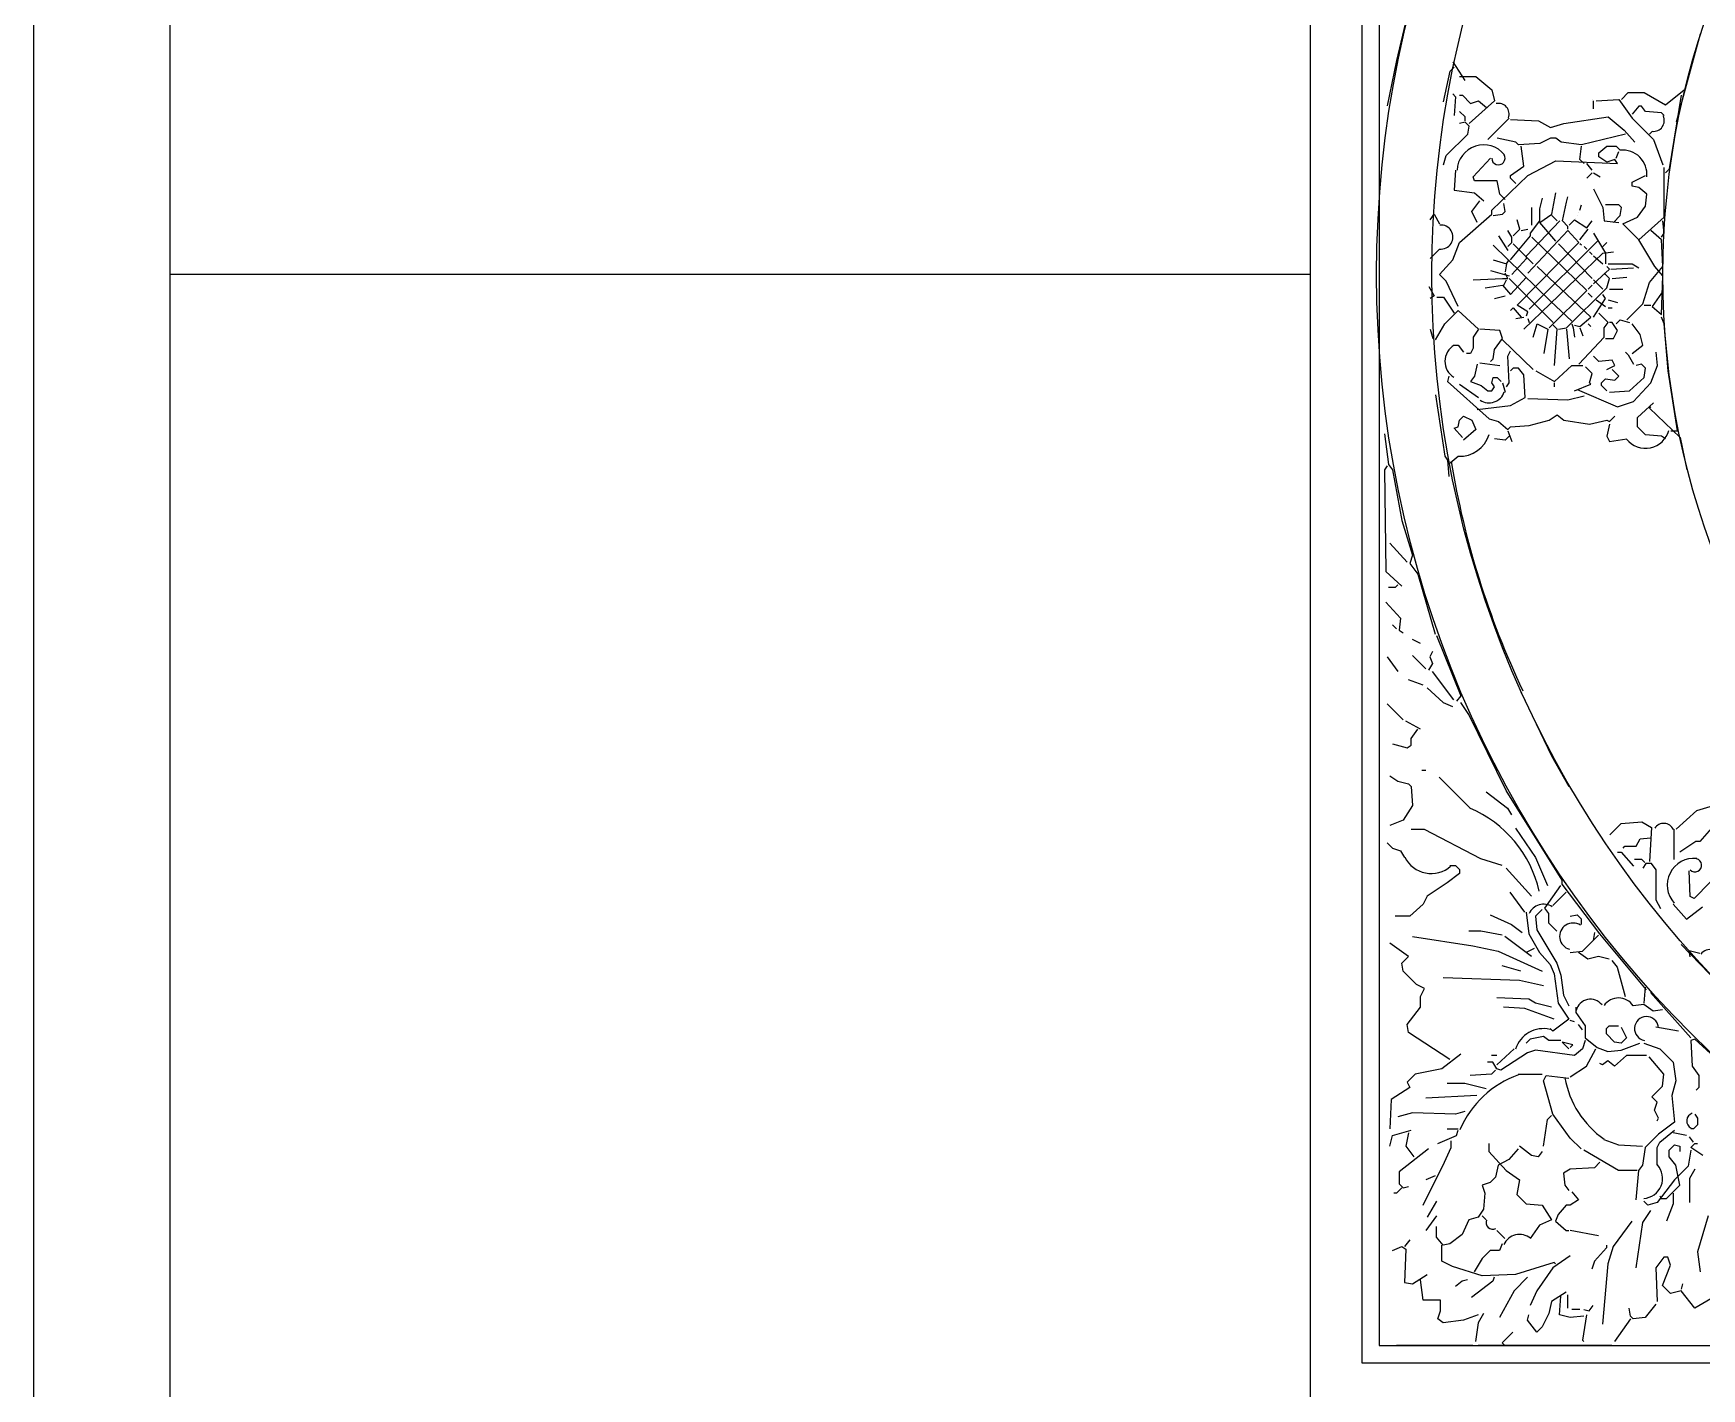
# Model space of a CAD drawing. Extents: x -747684 to -361709, y -438585 to -234743.
# Drawn here: x -373827 to -373095, y -243039 to -242445 of the extents above; entities that cross this region are included whole.
import ezdxf

# ---------------------------------------------------------------- set-up
doc = ezdxf.new("R2010")
doc.units = 0
doc.header["$LTSCALE"] = 100
doc.header["$MEASUREMENT"] = 0
doc.layers.get('0').update_dxf_attribs({"linetype": 'CONTINUOUS'})
for name, color, linetype in [('1', 7, 'CONTINUOUS'), ('2', 1, 'CONTINUOUS'), ('2D', 7, 'CONTINUOUS'), ('INSERT', 7, 'CONTINUOUS')]:
    doc.layers.add(name, color=color, linetype=linetype)

msp = doc.modelspace()

# ---------------------------------------------------------------- linework, layer by layer
at = {"color": 9}
msp.add_line((-373827.14, -241910.6), (-373827.14, -243910.53), dxfattribs=at)
at = {"layer": '1', "color": 8}
for p, q in [((-373166.43, -242527.05), (-373166.43, -242521.78)), ((-373170.54, -242532.33), (-373166.43, -242527.05)), ((-373154.12, -242529.4), (-373156.46, -242527.05)), ((-373154.12, -242530.57), (-373154.12, -242529.4)), ((-373181.09, -242545.82), (-373179.92, -242544.06)), ((-373182.85, -242552.27), (-373180.51, -242552.27)), ((-373180.51, -242552.27), (-373181.68, -242549.93)), ((-373171.71, -242569.86), (-373171.12, -242571.62)), ((-373152.36, -242572.21), (-373151.77, -242573.97))]:
    msp.add_line(p, q, dxfattribs=at)
at = {"layer": '2', "color": 8}
for p, q in [((-373223.4, -242432.01), (-373229.27, -242456.64)), ((-373229.27, -242456.64), (-373233.37, -242476.57)), ((-373205.81, -242461.33), (-373204.05, -242459.57)), ((-373204.64, -242457.22), (-373199.36, -242465.43)), ((-373208.74, -242474.82), (-373205.81, -242461.33)), ((-373201.62, -242463.72), (-373194.58, -242463.72)), ((-373194.58, -242463.72), (-373187.54, -242469.58)), ((-373204.55, -242471.34), (-373203.38, -242472.52)), ((-373203.38, -242472.52), (-373203.96, -242480.73)), ((-373201.62, -242471.93), (-373200.44, -242471.93)), ((-373200.44, -242471.93), (-373196.93, -242475.45)), ((-373186.37, -242474.28), (-373197.51, -242484.25)), ((-373196.93, -242475.45), (-373193.41, -242474.28)), ((-373193.41, -242474.28), (-373189.89, -242477.21)), ((-373187.54, -242469.58), (-373186.37, -242474.28)), ((-373143.56, -242473.69), (-373143.56, -242473.69)), ((-373142.97, -242477.79), (-373142.97, -242474.28)), ((-373141.8, -242474.28), (-373131.83, -242473.69)), ((-373131.83, -242473.69), (-373125.97, -242481.9)), ((-373130.66, -242473.69), (-373127.73, -242470.76)), ((-373127.73, -242470.76), (-373120.69, -242470.76)), ((-373120.69, -242470.76), (-373111.31, -242476.04)), ((-373111.31, -242476.04), (-373103.1, -242469.58)), ((-373109.55, -242504.18), (-373104.27, -242471.93)), ((-373199.27, -242481.31), (-373201.62, -242478.97)), ((-373199.27, -242483.07), (-373199.27, -242481.31)), ((-373189.3, -242491.28), (-373179.92, -242481.9)), ((-373155.88, -242484.25), (-373136.52, -242481.31)), ((-373136.52, -242481.31), (-373129.49, -242487.18)), ((-373123.04, -242476.62), (-373125.97, -242480.14)), ((-373125.97, -242481.9), (-373116.58, -242491.28)), ((-373121.86, -242476.62), (-373123.04, -242476.62)), ((-373120.1, -242478.97), (-373121.86, -242476.62)), ((-373113.07, -242479.55), (-373120.1, -242478.97)), ((-373111.89, -242480.73), (-373113.07, -242479.55)), ((-373207.48, -242498.32), (-373198.1, -242488.94)), ((-373199.27, -242483.66), (-373201.62, -242484.25)), ((-373197.51, -242485.42), (-373199.27, -242483.66)), ((-373198.1, -242488.94), (-373197.51, -242485.42)), ((-373179.33, -242482.49), (-373167.02, -242483.07)), ((-373167.02, -242483.07), (-373161.74, -242486)), ((-373161.74, -242486), (-373155.88, -242484.25)), ((-373128.9, -242488.94), (-373148.25, -242493.63)), ((-373129.49, -242487.18), (-373124.79, -242492.46)), ((-373118.34, -242488.94), (-373117.17, -242487.76)), ((-373176.99, -242492.46), (-373185.2, -242490.7)), ((-373175.81, -242493.63), (-373176.99, -242492.46)), ((-373166.43, -242493.04), (-373175.81, -242493.63)), ((-373173.47, -242503.01), (-373174.64, -242494.21)), ((-373161.74, -242490.7), (-373166.43, -242493.04)), ((-373159.39, -242490.7), (-373161.74, -242490.7)), ((-373157.05, -242492.46), (-373159.39, -242490.7)), ((-373148.25, -242493.63), (-373157.05, -242492.46)), ((-373148.84, -242500.08), (-373148.25, -242494.21)), ((-373140.63, -242497.15), (-373137.11, -242494.21)), ((-373137.11, -242494.21), (-373133, -242494.21)), ((-373133, -242494.21), (-373131.25, -242495.97)), ((-373133, -242499.49), (-373131.83, -242496.56)), ((-373116.58, -242491.28), (-373112.48, -242502.42)), ((-373208.65, -242502.42), (-373207.48, -242498.32)), ((-373195.75, -242507.7), (-373188.13, -242499.49)), ((-373179.33, -242507.12), (-373173.47, -242503.01)), ((-373171.71, -242507.12), (-373159.39, -242500.67)), ((-373159.39, -242500.67), (-373132.42, -242501.84)), ((-373147.08, -242501.84), (-373148.84, -242500.08)), ((-373147.08, -242501.84), (-373147.08, -242501.84)), ((-373143.56, -242504.77), (-373145.91, -242501.84)), ((-373140.63, -242498.91), (-373140.63, -242497.15)), ((-373137.11, -242501.25), (-373140.63, -242498.91)), ((-373133.59, -242500.08), (-373137.11, -242501.25)), ((-373132.42, -242501.84), (-373133.59, -242500.08)), ((-373111.89, -242525.3), (-373111.89, -242503.6)), ((-373203.38, -242504.77), (-373203.96, -242513.57)), ((-373195.17, -242509.46), (-373195.75, -242507.7)), ((-373185.2, -242509.46), (-373195.17, -242509.46)), ((-373187.54, -242522.36), (-373171.71, -242507.12)), ((-373184.02, -242515.33), (-373185.2, -242509.46)), ((-373179.33, -242508.29), (-373179.33, -242507.12)), ((-373176.99, -242510.63), (-373179.33, -242508.29)), ((-373145.91, -242508.29), (-373143.56, -242505.94)), ((-373142.97, -242505.94), (-373140.04, -242507.7)), ((-373125.97, -242510.05), (-373120.1, -242507.12)), ((-373125.97, -242511.81), (-373125.97, -242510.05)), ((-373111.31, -242505.94), (-373109.55, -242504.18)), ((-373203.96, -242513.57), (-373195.17, -242514.74)), ((-373196.34, -242522.95), (-373192.82, -242518.26)), ((-373195.17, -242514.74), (-373191.06, -242518.26)), ((-373181.68, -242517.67), (-373184.02, -242515.33)), ((-373166.43, -242521.78), (-373165.26, -242517.09)), ((-373161.15, -242524.12), (-373159.39, -242514.74)), ((-373154.7, -242518.84), (-373154.12, -242516.5)), ((-373142.97, -242512.98), (-373138.87, -242521.19)), ((-373123.04, -242512.39), (-373125.97, -242511.81)), ((-373119.52, -242515.33), (-373123.04, -242512.39)), ((-373120.1, -242520.6), (-373119.52, -242515.33)), ((-373214.52, -242526.47), (-373212.76, -242524.12)), ((-373212.76, -242524.12), (-373210.41, -242528.23)), ((-373201.62, -242536.44), (-373187.54, -242524.12)), ((-373193.99, -242527.64), (-373196.34, -242522.95)), ((-373187.54, -242524.12), (-373187.54, -242522.36)), ((-373186.96, -242524.71), (-373182.85, -242524.12)), ((-373182.85, -242524.12), (-373181.68, -242522.95)), ((-373181.68, -242522.95), (-373182.26, -242519.43)), ((-373169.95, -242528.81), (-373169.95, -242521.19)), ((-373166.43, -242527.64), (-373161.15, -242524.12)), ((-373158.81, -242527.05), (-373161.15, -242524.71)), ((-373156.46, -242527.05), (-373154.7, -242518.84)), ((-373150.01, -242524.71), (-373150.01, -242524.71)), ((-373149.42, -242523.54), (-373149.42, -242523.54)), ((-373148.84, -242522.36), (-373148.25, -242520.02)), ((-373138.87, -242521.19), (-373138.28, -242527.05)), ((-373131.83, -242520.02), (-373137.7, -242520.02)), ((-373134.18, -242527.64), (-373131.25, -242524.71)), ((-373130.66, -242521.19), (-373131.83, -242520.02)), ((-373131.25, -242524.71), (-373130.66, -242521.19)), ((-373130.07, -242528.23), (-373123.62, -242525.3)), ((-373123.62, -242525.3), (-373120.1, -242520.6)), ((-373123.04, -242535.27), (-373111.89, -242525.3)), ((-373178.75, -242534.09), (-373180.51, -242531.16)), ((-373178.16, -242533.51), (-373175.23, -242530.57)), ((-373175.23, -242530.57), (-373176.4, -242526.47)), ((-373174.64, -242531.16), (-373171.71, -242530.57)), ((-373172.3, -242542.3), (-373157.63, -242527.05)), ((-373154.12, -242531.16), (-373171.71, -242549.93)), ((-373170.54, -242533.51), (-373170.54, -242532.33)), ((-373159.39, -242535.85), (-373166.43, -242527.64)), ((-373149.42, -242536.44), (-373154.12, -242531.16)), ((-373153.53, -242528.81), (-373151.18, -242526.47)), ((-373151.18, -242526.47), (-373145.91, -242529.99)), ((-373150.6, -242525.88), (-373150.6, -242525.88)), ((-373148.84, -242535.27), (-373145.32, -242530.57)), ((-373145.91, -242529.99), (-373143.56, -242527.05)), ((-373143.56, -242531.75), (-373143.56, -242531.75)), ((-373142.97, -242532.33), (-373137.7, -242541.13)), ((-373138.28, -242527.05), (-373131.83, -242527.64)), ((-373123.04, -242535.27), (-373130.07, -242528.23)), ((-373113.07, -242535.27), (-373117.76, -242531.16)), ((-373113.07, -242534.09), (-373111.89, -242532.33)), ((-373111.89, -242532.33), (-373112.48, -242527.05)), ((-373210.41, -242539.37), (-373214.52, -242543.48)), ((-373204.55, -242544.06), (-373201.62, -242536.44)), ((-373186.96, -242537.61), (-373161.74, -242562.24)), ((-373184.61, -242533.51), (-373180.51, -242539.96)), ((-373180.51, -242538.2), (-373178.75, -242536.44)), ((-373179.33, -242544.06), (-373170.54, -242533.51)), ((-373178.75, -242536.44), (-373178.75, -242534.09)), ((-373178.16, -242537.02), (-373169.36, -242545.82)), ((-373176.4, -242564), (-373149.42, -242536.44)), ((-373171.12, -242565.76), (-373141.21, -242535.85)), ((-373145.91, -242557.55), (-373169.95, -242534.09)), ((-373143.56, -242552.27), (-373158.22, -242537.02)), ((-373148.25, -242537.61), (-373148.84, -242537.02)), ((-373145.91, -242539.37), (-373147.08, -242538.2)), ((-373138.87, -242538.2), (-373137.11, -242536.44)), ((-373116, -242546.99), (-373123.04, -242535.27)), ((-373112.48, -242546.99), (-373113.07, -242535.27)), ((-373210.41, -242550.51), (-373204.55, -242544.06)), ((-373186.96, -242544.06), (-373181.09, -242545.82)), ((-373181.09, -242545.82), (-373181.68, -242549.34)), ((-373178.75, -242550.51), (-373172.3, -242543.48)), ((-373173.47, -242574.56), (-373138.87, -242541.13)), ((-373172.3, -242543.48), (-373172.3, -242542.3)), ((-373144.15, -242569.28), (-373167.6, -242546.99)), ((-373143.56, -242541.72), (-373144.73, -242540.54)), ((-373142.97, -242542.3), (-373138.87, -242545.82)), ((-373138.87, -242541.13), (-373134.18, -242540.54)), ((-373137.7, -242541.13), (-373137.7, -242545.82)), ((-373135.94, -242548.17), (-373137.11, -242546.99)), ((-373136.52, -242545.82), (-373125.97, -242545.82)), ((-373135.35, -242548.17), (-373125.38, -242547.58)), ((-373125.97, -242545.82), (-373123.04, -242547.58)), ((-373118.34, -242554.03), (-373112.48, -242546.99)), ((-373112.48, -242551.1), (-373116, -242546.99)), ((-373207.48, -242553.44), (-373210.41, -242550.51)), ((-373202.2, -242564.59), (-373207.48, -242553.44)), ((-373195.75, -242552.86), (-373182.85, -242552.27)), ((-373188.13, -242548.75), (-373179.92, -242551.1)), ((-373182.26, -242555.2), (-373181.09, -242552.86)), ((-373179.92, -242552.27), (-373160.57, -242571.62)), ((-373179.33, -242559.31), (-373172.3, -242551.69)), ((-373142.97, -242554.62), (-373135.94, -242548.17)), ((-373142.97, -242552.86), (-373138.87, -242556.96)), ((-373135.94, -242552.27), (-373138.28, -242549.93)), ((-373137.11, -242556.38), (-373135.94, -242552.27)), ((-373134.76, -242552.27), (-373128.31, -242551.69)), ((-373121.28, -242563.41), (-373118.34, -242554.03)), ((-373113.07, -242568.11), (-373112.48, -242551.1)), ((-373215.1, -242555.79), (-373212.76, -242559.9)), ((-373212.76, -242559.9), (-373214.52, -242561.07)), ((-373211.59, -242560.48), (-373208.65, -242560.48)), ((-373208.65, -242560.48), (-373203.96, -242567.52)), ((-373190.47, -242556.38), (-373182.85, -242555.2)), ((-373186.37, -242561.07), (-373181.68, -242559.9)), ((-373182.85, -242555.2), (-373179.33, -242559.31)), ((-373162.33, -242573.97), (-373145.91, -242557.55)), ((-373161.74, -242562.24), (-373152.36, -242571.04)), ((-373154.7, -242573.97), (-373137.11, -242556.38)), ((-373145.32, -242556.96), (-373143.56, -242555.2)), ((-373143.56, -242560.48), (-373145.32, -242558.72)), ((-373142.97, -242569.28), (-373137.7, -242561.07)), ((-373141.8, -242561.65), (-373137.7, -242564.59)), ((-373137.7, -242561.07), (-373138.87, -242559.31)), ((-373136.52, -242561.65), (-373132.42, -242562.83)), ((-373135.94, -242556.96), (-373130.07, -242556.96)), ((-373113.07, -242558.72), (-373117.17, -242564.59)), ((-373208.07, -242572.21), (-373202.2, -242566.35)), ((-373202.2, -242566.35), (-373193.41, -242574.56)), ((-373179.33, -242566.35), (-373178.16, -242565.17)), ((-373178.16, -242565.17), (-373174.64, -242569.28)), ((-373176.99, -242569.86), (-373173.47, -242569.28)), ((-373171.71, -242566.93), (-373176.4, -242564)), ((-373172.3, -242568.69), (-373171.71, -242566.93)), ((-373148.84, -242573.38), (-373144.15, -242569.28)), ((-373136.52, -242571.62), (-373140.63, -242567.52)), ((-373136.52, -242565.17), (-373134.76, -242565.17)), ((-373128.31, -242570.45), (-373121.28, -242563.41)), ((-373120.69, -242564), (-373117.76, -242564)), ((-373117.17, -242564.59), (-373113.07, -242568.11)), ((-373111.89, -242572.21), (-373113.07, -242569.28)), ((-373214.52, -242574.56), (-373213.35, -242578.66)), ((-373212.17, -242579.25), (-373208.07, -242572.21)), ((-373193.41, -242574.56), (-373195.75, -242578.07)), ((-373184.02, -242575.14), (-373192.82, -242574.56)), ((-373182.85, -242578.66), (-373184.02, -242575.14)), ((-373169.36, -242578.07), (-373167.6, -242572.21)), ((-373167.6, -242572.21), (-373162.91, -242574.56)), ((-373162.91, -242574.56), (-373164.67, -242585.11)), ((-373158.81, -242574.56), (-373160.57, -242572.8)), ((-373159.98, -242590.39), (-373158.81, -242574.56)), ((-373158.22, -242574.56), (-373154.7, -242573.97)), ((-373154.7, -242574.56), (-373153.53, -242587.46)), ((-373151.77, -242573.97), (-373151.18, -242578.07)), ((-373151.18, -242572.8), (-373148.84, -242573.38)), ((-373148.84, -242573.97), (-373147.67, -242577.49)), ((-373144.15, -242573.38), (-373145.32, -242572.21)), ((-373143.56, -242574.56), (-373143.56, -242574.56)), ((-373138.28, -242573.97), (-373136.52, -242571.62)), ((-373138.28, -242578.07), (-373138.28, -242573.97)), ((-373134.76, -242571.62), (-373135.94, -242571.62)), ((-373132.42, -242575.14), (-373134.76, -242571.62)), ((-373134.18, -242578.66), (-373132.42, -242575.14)), ((-373133, -242572.21), (-373131.25, -242570.45)), ((-373131.25, -242570.45), (-373127.14, -242571.62)), ((-373122.45, -242576.9), (-373125.97, -242572.21)), ((-373121.28, -242581.59), (-373122.45, -242576.9)), ((-373110.13, -242592.74), (-373111.89, -242572.21)), ((-373203.96, -242581.59), (-373202.2, -242581.59)), ((-373202.2, -242581.59), (-373199.86, -242584.53)), ((-373195.75, -242582.77), (-373196.93, -242585.11)), ((-373195.75, -242578.07), (-373195.75, -242582.77)), ((-373186.96, -242587.46), (-373186.37, -242583.35)), ((-373186.37, -242583.35), (-373182.85, -242578.66)), ((-373182.85, -242579.25), (-373169.36, -242592.15)), ((-373180.51, -242586.28), (-373179.33, -242583.94)), ((-373149.42, -242589.8), (-373138.28, -242578.07)), ((-373137.7, -242578.66), (-373134.18, -242578.66)), ((-373125.97, -242585.11), (-373121.28, -242581.59)), ((-373196.93, -242585.11), (-373198.68, -242585.11)), ((-373193.99, -242589.8), (-373195.17, -242595.08)), ((-373192.82, -242589.22), (-373184.02, -242590.39)), ((-373188.13, -242588.63), (-373186.96, -242587.46)), ((-373179.92, -242598.01), (-373180.51, -242586.28)), ((-373178.16, -242591.56), (-373179.33, -242592.74)), ((-373175.81, -242591.56), (-373178.16, -242591.56)), ((-373173.47, -242594.49), (-373175.81, -242591.56)), ((-373159.98, -242597.43), (-373152.36, -242590.39)), ((-373152.36, -242590.39), (-373147.67, -242590.39)), ((-373143.56, -242593.91), (-373146.49, -242590.98)), ((-373140.63, -242588.63), (-373142.97, -242586.28)), ((-373134.76, -242588.04), (-373140.63, -242588.63)), ((-373137.11, -242592.15), (-373133.59, -242590.39)), ((-373133.59, -242590.39), (-373134.76, -242588.04)), ((-373128.9, -242584.53), (-373127.73, -242585.7)), ((-373127.73, -242585.7), (-373125.38, -242589.8)), ((-373121.86, -242589.8), (-373124.21, -242590.39)), ((-373120.1, -242591.56), (-373121.86, -242589.8)), ((-373120.69, -242595.67), (-373120.1, -242591.56)), ((-373117.76, -242598.01), (-373114.83, -242590.39)), ((-373114.83, -242590.39), (-373115.41, -242584.53)), ((-373206.31, -242595.08), (-373206.89, -242597.43)), ((-373206.89, -242597.43), (-373188.72, -242613.85)), ((-373201.62, -242598.6), (-373193.41, -242604.46)), ((-373195.17, -242595.08), (-373196.93, -242597.43)), ((-373196.93, -242597.43), (-373192.23, -242599.19)), ((-373187.54, -242598.01), (-373186.96, -242595.67)), ((-373186.37, -242599.77), (-373187.54, -242598.01)), ((-373186.96, -242595.67), (-373185.2, -242595.67)), ((-373185.2, -242595.67), (-373183.44, -242597.43)), ((-373182.85, -242598.01), (-373181.68, -242602.12)), ((-373181.09, -242599.77), (-373179.92, -242598.01)), ((-373172.88, -242604.46), (-373173.47, -242594.49)), ((-373168.19, -242592.74), (-373159.98, -242597.43)), ((-373159.98, -242599.77), (-373159.98, -242598.01)), ((-373151.18, -242601.53), (-373144.15, -242598.6)), ((-373144.73, -242598.01), (-373143.56, -242593.91)), ((-373144.15, -242598.6), (-373144.73, -242598.01)), ((-373139.46, -242598.01), (-373137.7, -242596.25)), ((-373139.46, -242599.19), (-373139.46, -242598.01)), ((-373137.7, -242596.25), (-373133.59, -242596.84)), ((-373131.83, -242595.08), (-373134.76, -242592.15)), ((-373133.59, -242596.84), (-373131.83, -242595.08)), ((-373127.14, -242601.53), (-373120.69, -242595.67)), ((-373125.38, -242606.22), (-373117.76, -242598.01)), ((-373106.03, -242619.12), (-373110.13, -242592.74)), ((-373212.17, -242603.29), (-373208.07, -242630.27)), ((-373192.23, -242599.19), (-373189.3, -242601.53)), ((-373189.3, -242601.53), (-373187.54, -242601.53)), ((-373187.54, -242601.53), (-373186.37, -242599.77)), ((-373179.33, -242607.98), (-373172.88, -242604.46)), ((-373154.12, -242605.64), (-373171.71, -242605.05)), ((-373147.08, -242603.88), (-373154.12, -242605.64)), ((-373150.01, -242600.95), (-373132.42, -242608.57)), ((-373137.11, -242601.53), (-373139.46, -242599.19)), ((-373135.94, -242602.12), (-373127.14, -242601.53)), ((-373132.42, -242608.57), (-373125.38, -242606.22)), ((-373201.62, -242614.43), (-373199.86, -242612.67)), ((-373199.86, -242612.67), (-373196.34, -242614.43)), ((-373193.99, -242609.74), (-373179.33, -242607.98)), ((-373162.33, -242614.43), (-373158.81, -242612.09)), ((-373158.81, -242612.09), (-373155.88, -242614.43)), ((-373135.94, -242615.02), (-373133.59, -242612.67)), ((-373123.62, -242613.26), (-373116.58, -242606.81)), ((-373123.62, -242617.37), (-373123.62, -242613.26)), ((-373117.76, -242608.57), (-373118.34, -242609.16)), ((-373118.34, -242609.16), (-373104.86, -242622.06)), ((-373234.59, -242620.34), (-373232.83, -242633.83)), ((-373203.96, -242617.95), (-373202.2, -242617.37)), ((-373200.44, -242622.06), (-373203.96, -242617.95)), ((-373202.2, -242617.37), (-373201.62, -242614.43)), ((-373194.58, -242618.54), (-373199.86, -242623.23)), ((-373196.34, -242614.43), (-373194.58, -242618.54)), ((-373188.72, -242613.85), (-373184.61, -242615.02)), ((-373184.61, -242615.02), (-373180.51, -242618.54)), ((-373180.51, -242618.54), (-373179.33, -242617.37)), ((-373180.51, -242619.12), (-373178.75, -242623.82)), ((-373179.33, -242617.37), (-373171.12, -242616.78)), ((-373171.12, -242616.78), (-373162.33, -242614.43)), ((-373155.88, -242614.43), (-373144.73, -242616.19)), ((-373144.73, -242616.19), (-373137.11, -242614.43)), ((-373137.11, -242614.43), (-373135.94, -242615.02)), ((-373135.94, -242616.19), (-373137.11, -242621.47)), ((-373120.1, -242620.88), (-373123.62, -242617.37)), ((-373113.07, -242621.47), (-373120.1, -242620.88)), ((-373108.96, -242619.12), (-373106.03, -242619.12)), ((-373181.68, -242623.23), (-373186.37, -242622.64)), ((-373179.92, -242621.47), (-373181.68, -242623.23)), ((-373137.11, -242621.47), (-373135.94, -242623.82)), ((-373135.94, -242623.82), (-373128.31, -242622.64)), ((-373111.31, -242622.64), (-373113.07, -242621.47)), ((-373104.86, -242622.06), (-373101.92, -242636.13)), ((-373233.42, -242634.41), (-373234.59, -242636.17)), ((-373232.83, -242633.83), (-373231.07, -242636.17)), ((-373208.07, -242630.27), (-373206.89, -242632.03)), ((-373206.89, -242632.03), (-373206.31, -242639.06)), ((-373205.72, -242633.2), (-373202.2, -242630.27)), ((-373234.59, -242636.17), (-373234.01, -242680.74)), ((-373231.07, -242636.17), (-373226.97, -242658.46)), ((-373226.97, -242658.46), (-373222.28, -242673.7)), ((-373232.25, -242668.43), (-373224.62, -242676.64)), ((-373222.28, -242673.7), (-373223.45, -242677.22)), ((-373223.45, -242677.22), (-373219.93, -242681.91)), ((-373234.01, -242680.74), (-373226.97, -242687.19)), ((-373228.73, -242686.61), (-373229.9, -242687.78)), ((-373219.93, -242681.91), (-373212.31, -242708.3)), ((-373229.9, -242687.78), (-373232.83, -242687.78)), ((-373234.01, -242694.23), (-373227.56, -242701.27)), ((-373227.56, -242701.27), (-373228.14, -242706.54)), ((-373231.07, -242704.2), (-373229.32, -242705.96)), ((-373228.14, -242706.54), (-373226.38, -242707.72)), ((-373218.76, -242712.41), (-373222.28, -242710.65)), ((-373213.48, -242715.93), (-373214.65, -242718.27)), ((-373211.72, -242708.89), (-373201.17, -242735.28)), ((-373233.42, -242718.27), (-373228.73, -242724.72)), ((-373216.41, -242723.55), (-373222.28, -242717.69)), ((-373213.48, -242721.21), (-373215.24, -242724.14)), ((-373214.65, -242718.27), (-373213.48, -242721.21)), ((-373217.59, -242730.59), (-373224.04, -242728.24)), ((-373204.1, -242737.04), (-373213.48, -242724.72)), ((-373215.83, -242731.76), (-373208.79, -242738.21)), ((-373201.17, -242735.28), (-373202.93, -242737.63)), ((-373174.78, -242733.52), (-373161.29, -242761.67)), ((-373226.38, -242745.84), (-373233.42, -242738.8)), ((-373208.79, -242738.21), (-373204.69, -242739.97)), ((-373197.65, -242743.49), (-373201.17, -242738.21)), ((-373181.23, -242776.92), (-373197.65, -242743.49)), ((-373218.76, -242749.94), (-373225.21, -242746.42)), ((-373222.86, -242754.05), (-373219.93, -242749.94)), ((-373231.07, -242756.39), (-373224.62, -242758.15)), ((-373224.62, -242758.15), (-373222.86, -242756.98)), ((-373222.86, -242756.98), (-373222.86, -242754.05)), ((-373161.29, -242761.67), (-373153.67, -242775.16)), ((-373232.25, -242770.47), (-373228.73, -242772.81)), ((-373228.73, -242772.81), (-373224.04, -242773.98)), ((-373224.04, -242773.98), (-373222.86, -242775.16)), ((-373216.41, -242768.12), (-373218.17, -242768.12)), ((-373210.55, -242771.05), (-373197.06, -242784.54)), ((-373222.86, -242775.16), (-373222.28, -242783.37)), ((-373190.02, -242777.5), (-373180.64, -242784.54)), ((-373156.6, -242816.21), (-373181.23, -242776.92)), ((-373222.28, -242783.37), (-373226.38, -242789.82)), ((-373180.64, -242784.54), (-373178.88, -242787.47)), ((-373106.72, -242793.88), (-373097.6, -242785.59)), ((-373097.6, -242785.59), (-373091.79, -242783.93)), ((-373226.38, -242789.82), (-373232.25, -242792.16)), ((-373217, -242793.92), (-373222.86, -242793.92)), ((-373192.37, -242806.82), (-373217, -242793.92)), ((-373177.12, -242793.34), (-373168.33, -242806.24)), ((-373135.75, -242796.37), (-373130.77, -242791.39)), ((-373130.77, -242791.39), (-373121.65, -242790.56)), ((-373121.65, -242790.56), (-373117.5, -242793.05)), ((-373117.5, -242793.05), (-373118.33, -242807.98)), ((-373107.55, -242807.15), (-373107.55, -242793.88)), ((-373090.13, -242792.22), (-373096.35, -242799.27)), ((-373233.42, -242799.79), (-373231.07, -242802.13)), ((-373231.07, -242802.13), (-373227.56, -242803.31)), ((-373227.56, -242803.31), (-373225.8, -242806.24)), ((-373132.43, -242803.83), (-373130.77, -242803.83)), ((-373130.77, -242803.83), (-373125.38, -242810.05)), ((-373129.94, -242802.17), (-373129.11, -242801.34)), ((-373129.11, -242801.34), (-373124.14, -242801.34)), ((-373124.14, -242801.34), (-373122.48, -242798.03)), ((-373122.48, -242798.03), (-373117.92, -242797.61)), ((-373098.01, -242799.27), (-373105.06, -242803.83)), ((-373096.35, -242799.27), (-373098.01, -242799.27)), ((-373205.86, -242809.76), (-373203.51, -242809.76)), ((-373203.51, -242809.76), (-373201.75, -242811.52)), ((-373182.99, -242809.76), (-373192.37, -242806.82)), ((-373170.09, -242823.24), (-373181.23, -242810.93)), ((-373168.33, -242806.24), (-373163.05, -242818.55)), ((-373121.65, -242807.15), (-373124.97, -242807.15)), ((-373120.4, -242808.39), (-373121.65, -242807.15)), ((-373119.99, -242808.81), (-373121.23, -242810.88)), ((-373117.5, -242808.81), (-373119.99, -242808.81)), ((-373115.43, -242811.71), (-373117.5, -242808.81)), ((-373207.03, -242817.38), (-373215.83, -242823.24)), ((-373201.75, -242813.27), (-373207.03, -242817.38)), ((-373201.75, -242811.52), (-373201.75, -242813.27)), ((-373156.6, -242817.97), (-373156.6, -242816.21)), ((-373140.18, -242839.66), (-373156.6, -242817.97)), ((-373115.43, -242824.98), (-373115.43, -242811.71)), ((-373100.5, -242823.32), (-373100.92, -242812.13)), ((-373091.79, -242817.1), (-373098.84, -242824.15)), ((-373215.83, -242823.24), (-373217.59, -242826.76)), ((-373173.02, -242830.28), (-373179.47, -242821.48)), ((-373164.22, -242828.52), (-373157.18, -242818.55)), ((-373154.84, -242821.48), (-373160.7, -242827.35)), ((-373113.36, -242828.71), (-373115.43, -242824.98)), ((-373098.84, -242824.15), (-373100.5, -242823.32)), ((-373223.45, -242832.04), (-373229.9, -242832.04)), ((-373217.59, -242826.76), (-373223.45, -242832.04)), ((-373188.27, -242831.45), (-373178.88, -242835.56)), ((-373172.43, -242830.28), (-373171.26, -242839.66)), ((-373165.39, -242829.11), (-373168.33, -242832.04)), ((-373168.33, -242832.04), (-373167.74, -242837.91)), ((-373162.46, -242830.87), (-373164.22, -242828.52)), ((-373162.46, -242834.97), (-373162.46, -242830.87)), ((-373153.08, -242832.04), (-373150.15, -242831.45)), ((-373150.15, -242831.45), (-373148.39, -242833.21)), ((-373107.96, -242826.64), (-373102.16, -242833.27)), ((-373102.16, -242833.27), (-373095.11, -242827.88)), ((-373192.37, -242838.49), (-373197.65, -242838.49)), ((-373182.99, -242840.25), (-373192.37, -242838.49)), ((-373178.88, -242835.56), (-373174.19, -242839.08)), ((-373171.26, -242839.66), (-373166.57, -242847.87)), ((-373167.74, -242837.91), (-373158.94, -242852.57)), ((-373158.94, -242838.49), (-373162.46, -242834.97)), ((-373148.39, -242833.21), (-373148.39, -242835.56)), ((-373147.8, -242847.29), (-373140.76, -242840.25)), ((-373119.65, -242864.29), (-373140.18, -242839.66)), ((-373224.04, -242849.63), (-373232.25, -242843.77)), ((-373222.28, -242840.84), (-373195.89, -242844.94)), ((-373195.89, -242844.94), (-373184.75, -242847.29)), ((-373184.75, -242847.29), (-373165.39, -242856.08)), ((-373170.09, -242849.63), (-373181.81, -242840.84)), ((-373168.91, -242846.12), (-373172.43, -242847.87)), ((-373153.08, -242847.87), (-373147.8, -242847.29)), ((-373077.43, -242872.5), (-373104.41, -242844.36)), ((-373100.5, -242849.86), (-373100.92, -242846.96)), ((-373100.92, -242846.96), (-373096.35, -242848.2)), ((-373226.97, -242852.57), (-373224.04, -242849.63)), ((-373226.38, -242856.08), (-373226.97, -242852.57)), ((-373174.78, -242856.08), (-373182.99, -242853.74)), ((-373166.57, -242847.87), (-373161.88, -242853.15)), ((-373161.88, -242853.15), (-373160.12, -242857.26)), ((-373158.94, -242852.57), (-373157.18, -242857.84)), ((-373145.46, -242850.81), (-373149.56, -242847.87)), ((-373140.76, -242849.63), (-373145.46, -242850.81)), ((-373136.07, -242850.81), (-373140.76, -242849.63)), ((-373134.9, -242851.39), (-373132.55, -242854.33)), ((-373132.55, -242854.33), (-373129.04, -242867.23)), ((-373220.52, -242861.95), (-373226.38, -242856.08)), ((-373217, -242863.71), (-373220.52, -242861.95)), ((-373175.36, -242860.19), (-373208.79, -242859.02)), ((-373164.81, -242862.54), (-373175.36, -242860.19)), ((-373160.12, -242857.26), (-373158.36, -242870.16)), ((-373157.18, -242857.84), (-373156.01, -242866.64)), ((-373218.76, -242867.23), (-373217, -242863.71)), ((-373218.76, -242871.92), (-373218.76, -242867.23)), ((-373171.26, -242868.4), (-373185.33, -242867.81)), ((-373168.33, -242870.16), (-373171.26, -242868.4)), ((-373156.01, -242866.64), (-373153.67, -242871.33)), ((-373120.24, -242863.12), (-373120.83, -242870.16)), ((-373100.3, -242885.41), (-373117.89, -242865.47)), ((-373224.62, -242879.54), (-373218.76, -242871.92)), ((-373173.02, -242872.5), (-373182.4, -242871.92)), ((-373160.12, -242877.2), (-373173.02, -242872.5)), ((-373161.29, -242871.92), (-373168.33, -242870.16)), ((-373158.36, -242870.16), (-373153.67, -242877.2)), ((-373150.73, -242871.92), (-373150.73, -242874.26)), ((-373150.73, -242874.26), (-373146.63, -242880.13)), ((-373120.83, -242870.75), (-373125.52, -242871.33)), ((-373116.72, -242873.68), (-373120.83, -242870.75)), ((-373112.62, -242873.09), (-373116.72, -242873.68)), ((-373224.04, -242883.06), (-373224.62, -242879.54)), ((-373205.86, -242894.79), (-373224.04, -242883.06)), ((-373160.7, -242882.47), (-373161.88, -242881.3)), ((-373153.67, -242877.2), (-373160.7, -242882.47)), ((-373151.32, -242878.37), (-373153.08, -242877.78)), ((-373147.8, -242881.89), (-373149.56, -242879.54)), ((-373146.63, -242880.13), (-373146.63, -242885.41)), ((-373137.25, -242881.3), (-373136.07, -242880.13)), ((-373137.25, -242883.65), (-373137.25, -242881.3)), ((-373133.73, -242887.17), (-373137.25, -242883.65)), ((-373136.07, -242880.13), (-373131.97, -242880.13)), ((-373130.8, -242880.71), (-373128.45, -242885.41)), ((-373105.58, -242882.47), (-373115.55, -242880.71)), ((-373177.71, -242890.1), (-373185.33, -242897.13)), ((-373170.67, -242885.99), (-373172.43, -242887.75)), ((-373168.33, -242890.68), (-373171.85, -242891.86)), ((-373164.81, -242884.82), (-373170.67, -242885.99)), ((-373151.32, -242893.03), (-373168.33, -242890.68)), ((-373162.46, -242886.58), (-373164.81, -242884.82)), ((-373157.18, -242886.58), (-373162.46, -242886.58)), ((-373151.91, -242888.34), (-373156.6, -242887.17)), ((-373156.6, -242887.17), (-373153.67, -242890.1)), ((-373153.08, -242889.51), (-373151.91, -242888.34)), ((-373147.8, -242890.1), (-373151.32, -242893.03)), ((-373146.63, -242886.58), (-373147.8, -242890.1)), ((-373146.63, -242885.41), (-373141.35, -242889.51)), ((-373146.04, -242897.72), (-373141.94, -242890.1)), ((-373141.35, -242889.51), (-373136.66, -242891.27)), ((-373136.66, -242891.27), (-373130.8, -242890.68)), ((-373130.8, -242887.75), (-373133.73, -242887.17)), ((-373128.45, -242885.41), (-373130.8, -242887.75)), ((-373130.8, -242890.68), (-373122.59, -242887.75)), ((-373120.83, -242887.75), (-373113.79, -242890.1)), ((-373113.79, -242890.1), (-373107.92, -242895.96)), ((-373098.54, -242885.99), (-373100.3, -242886.58)), ((-373100.3, -242886.58), (-373099.71, -242897.72)), ((-373063.94, -242917.66), (-373098.54, -242885.99)), ((-373209.38, -242898.89), (-373221.11, -242901.24)), ((-373201.17, -242892.44), (-373209.38, -242898.89)), ((-373187.09, -242895.96), (-373189.44, -242895.96)), ((-373185.33, -242893.03), (-373187.68, -242893.03)), ((-373185.33, -242898.89), (-373187.09, -242895.96)), ((-373183.57, -242899.48), (-373185.33, -242898.89)), ((-373171.85, -242891.86), (-373183.57, -242899.48)), ((-373153.08, -242902.41), (-373146.04, -242897.72)), ((-373139.01, -242897.13), (-373140.18, -242896.55)), ((-373136.66, -242895.38), (-373139.01, -242897.13)), ((-373133.73, -242897.72), (-373136.66, -242895.38)), ((-373128.45, -242893.03), (-373133.73, -242897.72)), ((-373119.65, -242893.03), (-373128.45, -242893.03)), ((-373112.03, -242901.24), (-373118.48, -242893.62)), ((-373107.92, -242895.96), (-373106.75, -242904.17)), ((-373099.71, -242897.72), (-373096.78, -242901.83)), ((-373221.11, -242901.24), (-373224.62, -242904.76)), ((-373224.62, -242904.76), (-373223.45, -242907.1)), ((-373199.41, -242905.34), (-373207.03, -242905.34)), ((-373190.02, -242907.69), (-373199.41, -242905.34)), ((-373187.68, -242901.24), (-373197.06, -242901.83)), ((-373185.92, -242899.48), (-373187.68, -242901.24)), ((-373175.95, -242901.24), (-373165.39, -242901.24)), ((-373164.81, -242904.17), (-373163.64, -242901.83)), ((-373160.7, -242918.83), (-373164.81, -242904.17)), ((-373163.64, -242901.83), (-373153.67, -242903)), ((-373112.62, -242906.52), (-373112.03, -242901.24)), ((-373106.75, -242904.17), (-373108.51, -242910.62)), ((-373096.78, -242901.83), (-373096.78, -242907.1)), ((-373231.66, -242912.38), (-373232.25, -242925.28)), ((-373223.45, -242907.1), (-373231.66, -242912.38)), ((-373194.13, -242910.62), (-373216.41, -242911.8)), ((-373117.31, -242911.21), (-373112.62, -242906.52)), ((-373114.96, -242913.55), (-373117.31, -242911.21)), ((-373116.13, -242917.07), (-373114.96, -242913.55)), ((-373108.51, -242910.62), (-373107.34, -242922.35)), ((-373096.78, -242907.1), (-373097.96, -242908.28)), ((-373222.28, -242918.25), (-373228.73, -242920.01)), ((-373203.51, -242918.83), (-373222.28, -242918.25)), ((-373199.41, -242917.66), (-373203.51, -242918.83)), ((-373163.05, -242921.18), (-373161.29, -242919.42)), ((-373153.08, -242929.39), (-373160.7, -242918.83)), ((-373114.38, -242920.59), (-373116.13, -242917.07)), ((-373114.96, -242921.76), (-373114.38, -242920.59)), ((-373098.54, -242918.83), (-373097.37, -242920.59)), ((-373097.37, -242920.59), (-373097.37, -242923.52)), ((-373232.25, -242932.91), (-373231.07, -242928.22)), ((-373231.07, -242928.22), (-373222.86, -242925.87)), ((-373224.04, -242927.04), (-373225.21, -242932.91)), ((-373211.14, -242931.73), (-373202.93, -242928.22)), ((-373207.03, -242925.28), (-373202.34, -242925.28)), ((-373202.93, -242928.22), (-373202.34, -242925.87)), ((-373164.81, -242932.91), (-373163.05, -242921.18)), ((-373114.38, -242927.63), (-373120.24, -242933.49)), ((-373107.34, -242922.35), (-373114.38, -242927.63)), ((-373113.79, -242931.15), (-373107.34, -242925.87)), ((-373102.06, -242928.22), (-373107.92, -242927.04)), ((-373099.13, -242925.28), (-373100.3, -242925.28)), ((-373097.37, -242923.52), (-373099.13, -242925.28)), ((-373215.24, -242934.08), (-373228.14, -242944.05)), ((-373225.21, -242932.91), (-373221.69, -242937.6)), ((-373208.2, -242939.94), (-373205.27, -242933.49)), ((-373205.27, -242933.49), (-373205.27, -242930.56)), ((-373188.85, -242931.73), (-373188.85, -242935.25)), ((-373188.85, -242935.25), (-373181.23, -242943.46)), ((-373175.95, -242934.08), (-373180.06, -242938.77)), ((-373170.09, -242937.01), (-373175.36, -242932.91)), ((-373165.39, -242935.25), (-373167.15, -242937.6)), ((-373148.39, -242934.08), (-373153.08, -242929.39)), ((-373131.97, -242943.46), (-373147.22, -242934.67)), ((-373138.42, -242929.97), (-373131.97, -242932.32)), ((-373131.97, -242932.32), (-373121.41, -242932.91)), ((-373120.24, -242933.49), (-373121.41, -242941.12)), ((-373114.96, -242933.49), (-373113.79, -242931.15)), ((-373114.96, -242941.12), (-373114.96, -242933.49)), ((-373109.68, -242934.67), (-373107.34, -242932.32)), ((-373109.68, -242937.6), (-373109.68, -242934.67)), ((-373107.34, -242932.32), (-373104.99, -242932.91)), ((-373104.99, -242932.91), (-373104.99, -242935.25)), ((-373100.3, -242934.67), (-373101.47, -242941.7)), ((-373099.13, -242931.15), (-373100.89, -242928.8)), ((-373100.3, -242933.49), (-373098.54, -242931.73)), ((-373095.02, -242937.01), (-373100.3, -242933.49)), ((-373098.54, -242931.73), (-373097.37, -242931.73)), ((-373217.59, -242958.71), (-373208.2, -242939.94)), ((-373184.75, -242941.12), (-373185.92, -242946.39)), ((-373180.06, -242938.77), (-373184.75, -242941.12)), ((-373167.15, -242937.6), (-373170.09, -242937.01)), ((-373153.08, -242942.88), (-373156.01, -242944.64)), ((-373142.52, -242942.29), (-373153.08, -242942.88)), ((-373140.18, -242939.94), (-373142.52, -242942.29)), ((-373121.41, -242941.12), (-373123.17, -242943.46)), ((-373106.75, -242941.12), (-373109.68, -242937.6)), ((-373101.47, -242941.7), (-373107.34, -242947.57)), ((-373104.99, -242949.91), (-373106.75, -242941.12)), ((-373098.54, -242942.88), (-373100.89, -242946.98)), ((-373228.14, -242944.05), (-373228.14, -242949.33)), ((-373228.14, -242949.33), (-373226.38, -242951.09)), ((-373212.31, -242945.81), (-373216.41, -242947.57)), ((-373188.27, -242948.74), (-373191.78, -242949.91)), ((-373191.78, -242949.91), (-373190.61, -242953.43)), ((-373185.92, -242946.39), (-373188.27, -242948.74)), ((-373181.23, -242943.46), (-373175.36, -242947.57)), ((-373175.36, -242947.57), (-373176.54, -242954.02)), ((-373156.01, -242944.64), (-373155.43, -242949.91)), ((-373155.43, -242949.91), (-373153.67, -242952.26)), ((-373123.76, -242943.46), (-373131.97, -242943.46)), ((-373123.17, -242943.46), (-373124.34, -242956.36)), ((-373107.34, -242947.57), (-373114.96, -242957.54)), ((-373110.86, -242955.78), (-373104.99, -242949.91)), ((-373100.89, -242946.98), (-373100.89, -242957.54)), ((-373229.32, -242953.43), (-373230.49, -242953.43)), ((-373226.97, -242951.09), (-373229.32, -242953.43)), ((-373226.38, -242951.09), (-373224.04, -242950.5)), ((-373211.72, -242956.95), (-373215.83, -242963.99)), ((-373190.61, -242953.43), (-373191.2, -242960.47)), ((-373176.54, -242954.02), (-373172.43, -242958.12)), ((-373149.56, -242956.36), (-373153.08, -242958.71)), ((-373152.49, -242952.85), (-373149.56, -242956.36)), ((-373119.07, -242958.71), (-373120.83, -242956.95)), ((-373114.96, -242957.54), (-373119.07, -242958.71)), ((-373113.79, -242954.6), (-373113.2, -242955.78)), ((-373113.2, -242955.78), (-373110.86, -242955.78)), ((-373107.92, -242953.43), (-373107.92, -242958.12)), ((-373211.72, -242963.4), (-373216.41, -242969.85)), ((-373193.54, -242963.99), (-373197.65, -242965.16)), ((-373191.2, -242960.47), (-373193.54, -242963.99)), ((-373191.78, -242963.4), (-373190.02, -242965.16)), ((-373172.43, -242958.12), (-373165.39, -242958.71)), ((-373165.39, -242958.71), (-373161.29, -242965.16)), ((-373158.36, -242962.81), (-373159.53, -242965.75)), ((-373154.84, -242958.71), (-373158.36, -242962.81)), ((-373153.08, -242958.71), (-373154.84, -242958.71)), ((-373117.89, -242961.06), (-373121.41, -242966.33)), ((-373107.92, -242958.12), (-373110.86, -242965.75)), ((-373092.68, -242963.4), (-373097.37, -242979.23)), ((-373211.72, -242972.78), (-373211.72, -242968.09)), ((-373200.58, -242971.61), (-373205.86, -242975.72)), ((-373197.65, -242965.16), (-373200.58, -242971.61)), ((-373185.33, -242969.85), (-373181.81, -242973.37)), ((-373166.57, -242967.51), (-373170.67, -242973.37)), ((-373161.29, -242965.16), (-373166.57, -242967.51)), ((-373159.53, -242965.75), (-373154.84, -242969.85)), ((-373154.84, -242969.85), (-373153.67, -242969.85)), ((-373140.76, -242972.2), (-373153.08, -242969.85)), ((-373126.1, -242965.75), (-373134.31, -242976.89)), ((-373121.41, -242966.33), (-373124.34, -242986.27)), ((-373231.07, -242978.65), (-373226.97, -242976.89)), ((-373226.97, -242976.89), (-373225.21, -242978.06)), ((-373223.45, -242973.96), (-373225.8, -242976.89)), ((-373225.21, -242978.06), (-373225.8, -242992.72)), ((-373208.79, -242976.3), (-373211.72, -242972.78)), ((-373209.38, -242983.34), (-373209.38, -242976.3)), ((-373205.86, -242975.72), (-373208.79, -242976.3)), ((-373188.27, -242978.65), (-373191.78, -242982.17)), ((-373184.16, -242978.65), (-373188.27, -242978.65)), ((-373182.99, -242975.72), (-373184.16, -242978.65)), ((-373137.25, -242977.48), (-373142.52, -242983.34)), ((-373137.25, -242976.3), (-373137.25, -242977.48)), ((-373134.31, -242976.89), (-373136.66, -242984.51)), ((-373097.37, -242979.23), (-373096.2, -242988.03)), ((-373204.69, -242985.69), (-373209.38, -242983.34)), ((-373191.78, -242989.79), (-373204.69, -242985.69)), ((-373191.78, -242982.17), (-373195.3, -242988.03)), ((-373160.12, -242983.93), (-373177.12, -242989.2)), ((-373160.7, -242986.27), (-373167.74, -242996.24)), ((-373153.08, -242980.99), (-373160.7, -242986.27)), ((-373159.53, -242984.51), (-373160.12, -242983.93)), ((-373142.52, -242983.34), (-373143.7, -242986.86)), ((-373136.66, -242984.51), (-373139.01, -243010.9)), ((-373112.03, -242981.58), (-373115.55, -242986.27)), ((-373115.55, -242986.27), (-373114.96, -243000.93)), ((-373112.62, -242993.9), (-373109.1, -242985.1)), ((-373110.27, -242981.58), (-373112.03, -242981.58)), ((-373109.1, -242985.1), (-373110.27, -242981.58)), ((-373225.8, -242992.72), (-373222.28, -242993.31)), ((-373222.28, -242993.31), (-373215.83, -242989.2)), ((-373217.59, -243000.35), (-373218.76, -242991.55)), ((-373200.58, -242992.14), (-373203.51, -242994.48)), ((-373198.23, -242991.55), (-373200.58, -242992.14)), ((-373187.09, -242992.14), (-373196.48, -242999.17)), ((-373177.12, -242989.2), (-373191.78, -242989.79)), ((-373186.51, -242990.38), (-373187.09, -242992.14)), ((-373171.85, -242990.38), (-373177.71, -242996.24)), ((-373109.1, -242997.41), (-373112.62, -242993.9)), ((-373103.82, -242993.31), (-373104.41, -242995.65)), ((-373209.96, -243000.35), (-373217.59, -243000.35)), ((-373209.96, -243005.04), (-373209.96, -243000.35)), ((-373177.71, -242996.24), (-373184.16, -243007.97)), ((-373167.74, -242996.24), (-373170.67, -243002.69)), ((-373161.29, -243000.93), (-373162.46, -243006.21)), ((-373154.84, -242996.83), (-373161.29, -243000.93)), ((-373157.77, -243006.8), (-373157.18, -242998.59)), ((-373154.25, -242998), (-373154.25, -243003.86)), ((-373104.41, -242996.24), (-373109.1, -242997.41)), ((-373098.54, -243003.86), (-373104.41, -242996.24)), ((-373091.5, -242999.76), (-373098.54, -243003.86)), ((-373211.14, -243008.56), (-373209.96, -243005.04)), ((-373208.79, -243010.32), (-373211.14, -243008.56)), ((-373193.54, -243006.8), (-373199.99, -243009.14)), ((-373191.2, -243006.21), (-373193.54, -243010.32)), ((-373171.85, -243009.14), (-373171.26, -243006.8)), ((-373162.46, -243006.21), (-373165.39, -243012.07)), ((-373153.08, -243007.97), (-373157.77, -243006.8)), ((-373147.22, -243007.38), (-373153.08, -243007.97)), ((-373148.97, -243004.45), (-373152.49, -243004.45)), ((-373146.04, -243006.8), (-373147.8, -243017.94)), ((-373147.22, -243004.45), (-373144.87, -243005.04)), ((-373144.87, -243005.04), (-373143.11, -243002.69)), ((-373126.69, -243008.56), (-373133.73, -243018.53)), ((-373126.69, -243007.38), (-373127.28, -243003.86)), ((-373125.52, -243008.56), (-373126.69, -243007.38)), ((-373120.24, -243007.97), (-373125.52, -243008.56)), ((-373115.55, -243002.11), (-373120.24, -243007.97)), ((-373199.99, -243009.14), (-373208.79, -243010.32)), ((-373193.54, -243010.32), (-373194.72, -243018.53)), ((-373182.99, -243019.11), (-373178.3, -243014.42)), ((-373167.74, -243014.42), (-373171.85, -243009.14)), ((-373165.39, -243012.07), (-373167.74, -243014.42)), ((-373195.89, -243020.28), (-373229.32, -243020.28)), ((-373134.9, -243020.28), (-373193.54, -243020.28)), ((-373181.81, -243020.28), (-373182.99, -243019.11)), ((-373147.8, -243017.94), (-373147.22, -243018.53))]:
    msp.add_line(p, q, dxfattribs=at)
for centre, radius, start, end in [((-373184.61, -242480.14), 4.69, 339.44395, 102.52881), ((-373116.58, -242483.07), 4.69, 262.87498, 26.56505), ((-373191.06, -242505.36), 11.73, 39.09386, 177.27369), ((-373130.07, -242506.53), 10.56, 353.99099, 96.34019), ((-373184.61, -242499.49), 2.93, 180, 30.96376), ((-373209.83, -242534.09), 5.28, 263.65981, 95.71059), ((-373199.86, -242588.63), 8.21, 120.25644, 238.3925), ((-373188.72, -242599.77), 7.04, 236.30993, 341.56505), ((-373201.62, -242616.78), 13.49, 267.51045, 343.07249), ((-373120.1, -242616.19), 10.56, 218.15723, 345.25644), ((-372828.78, -242569.91), 381.77, 189.44787, 205.30859), ((-373217.59, -242832.63), 52.19, 12.94651, 66.88579), ((-373112.11, -242795.95), 4.69, 24.44395, 147.52881), ((-373214.07, -242800.37), 12.9, 206.56505, 311.18592), ((-373098.84, -242818.35), 11.73, 84.09386, 222.27369), ((-373098.43, -242809.64), 2.93, 225, 75.96376), ((-373164.81, -242833.8), 7.04, 57.52881, 155.22486), ((-373151.91, -242840.84), 5.86, 56.30993, 254.74488), ((-373091.79, -242851.93), 5.28, 308.65981, 140.71059), ((-373144.28, -242874.85), 6.45, 37.87498, 165.96376), ((-373131.97, -242875.44), 7.62, 32.47119, 146.30993), ((-373119.65, -242881.3), 5.28, 8.1301, 259.69515), ((-373164.81, -242894.2), 12.9, 77.19573, 162.34988), ((-373160.7, -242943.46), 44.57, 109.85521, 156.41297), ((-373114.96, -242895.96), 41.05, 189.72758, 235.40771), ((-373098.54, -242921.76), 3.52, 108.43495, 243.43495), ((-373121.41, -242946.98), 8.8, 273.36646, 42.27369), ((-373187.09, -242966.33), 2.93, 158.19859, 296.56505), ((-373175.36, -242979.23), 7.62, 51.34019, 155.22486)]:
    msp.add_arc(centre, radius, start, end, dxfattribs=at)
at = {"layer": '2D', "color": 8}
for p, q in [((-373267.14, -242050.53), (-373267.14, -243050.53)), ((-373244.49, -242073.18), (-373244.49, -243027.89)), ((-373236.95, -242080.72), (-373236.95, -243020.34)), ((-373096.11, -242445.04), (-373106.66, -242483.75)), ((-373142.43, -242839.12), (-373143.02, -242842.64)), ((-373236.95, -243020.34), (-372297.33, -243020.34)), ((-373244.49, -243027.89), (-372289.79, -243027.89))]:
    msp.add_line(p, q, dxfattribs=at)
for radius in [470.9, 446.64, 345.31]:
    msp.add_circle((-372767.14, -242550.53), radius, dxfattribs=at)
at = {"layer": 'INSERT', "color": 7}
msp.add_line((-373767.14, -243950.6), (-373767.14, -241550.53), dxfattribs=at)
at = {"layer": 'INSERT', "color": 8}
msp.add_line((-373267.14, -242550.53), (-373767.14, -242550.53), dxfattribs=at)

doc.saveas('drawing.dxf')
